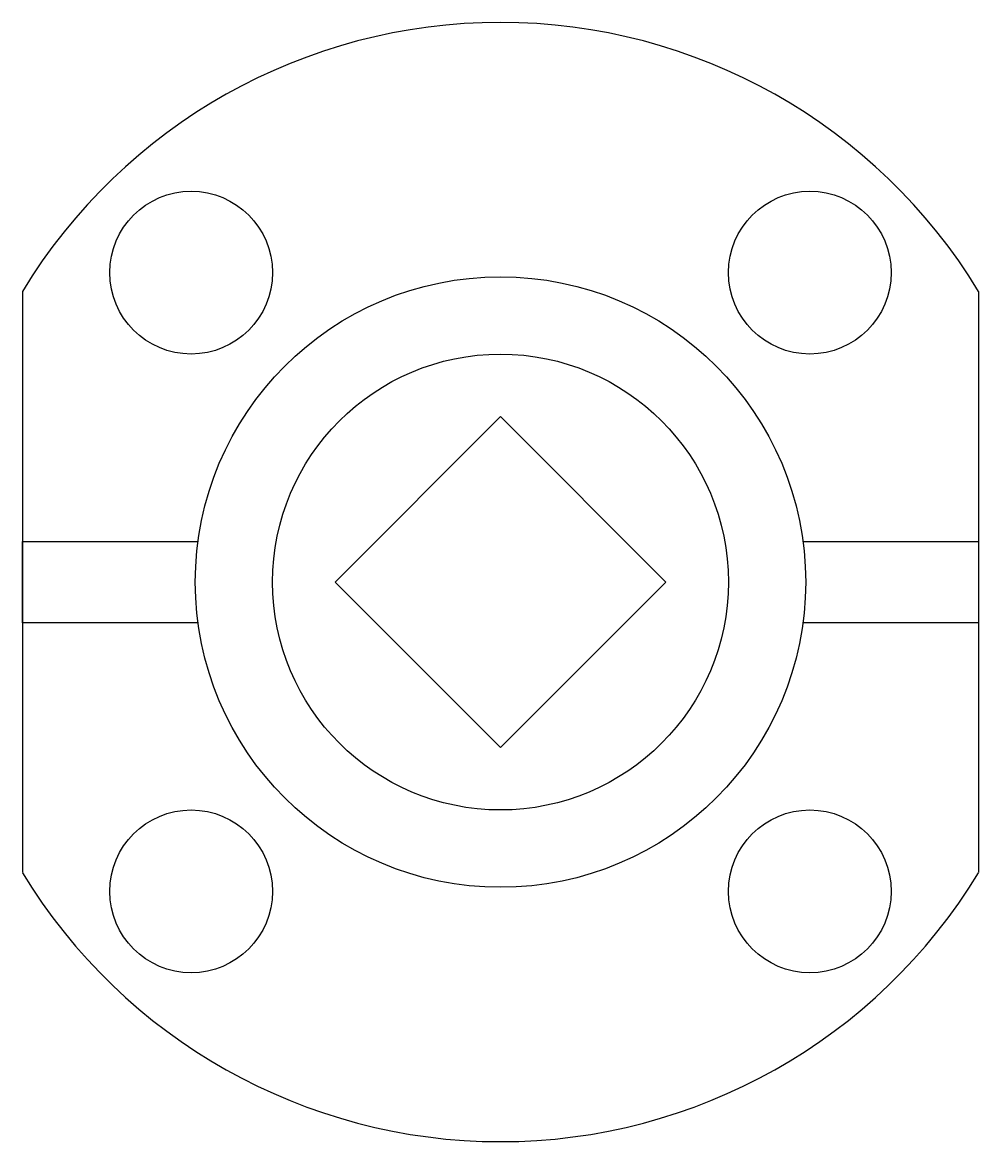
# Model space of a CAD drawing. Header units: millimetres. Extents: x 2132 to 2226, y 1999 to 2109.
import ezdxf

# ---------------------------------------------------------------- set-up
doc = ezdxf.new("R2010")
doc.units = ezdxf.units.MM
doc.layers.add('Слой1', color=231, linetype='Continuous')

msp = doc.modelspace()

# ---------------------------------------------------------------- linework, layer by layer
at = {"layer": 'Слой1'}
for p, q in [((2131.81, 2082.37), (2131.81, 2025.24)), ((2225.81, 2082.37), (2225.81, 2025.24)), ((2131.81, 2049.8), (2131.81, 2057.8)), ((2131.81, 2057.8), (2149.08, 2057.8)), ((2208.54, 2057.8), (2225.81, 2057.8)), ((2225.81, 2057.8), (2225.81, 2049.8)), ((2149.08, 2049.8), (2131.81, 2049.8)), ((2225.81, 2049.8), (2208.54, 2049.8))]:
    msp.add_line(p, q, dxfattribs=at)
msp.add_lwpolyline([(2162.55, 2053.8), (2178.81, 2037.54), (2195.07, 2053.8), (2178.81, 2070.07)], close=True, dxfattribs=at)
for centre, radius in [((2148.4, 2084.21), 8), ((2209.22, 2084.21), 8), ((2178.81, 2053.8), 30), ((2178.81, 2053.8), 22.4), ((2148.4, 2023.4), 8), ((2209.22, 2023.4), 8)]:
    msp.add_circle(centre, radius, dxfattribs=at)
for start, end in [(31.2904, 148.7096), (211.2904, 328.7096)]:
    msp.add_arc((2178.81, 2053.8), 55, start, end, dxfattribs=at)

doc.saveas('drawing.dxf')
